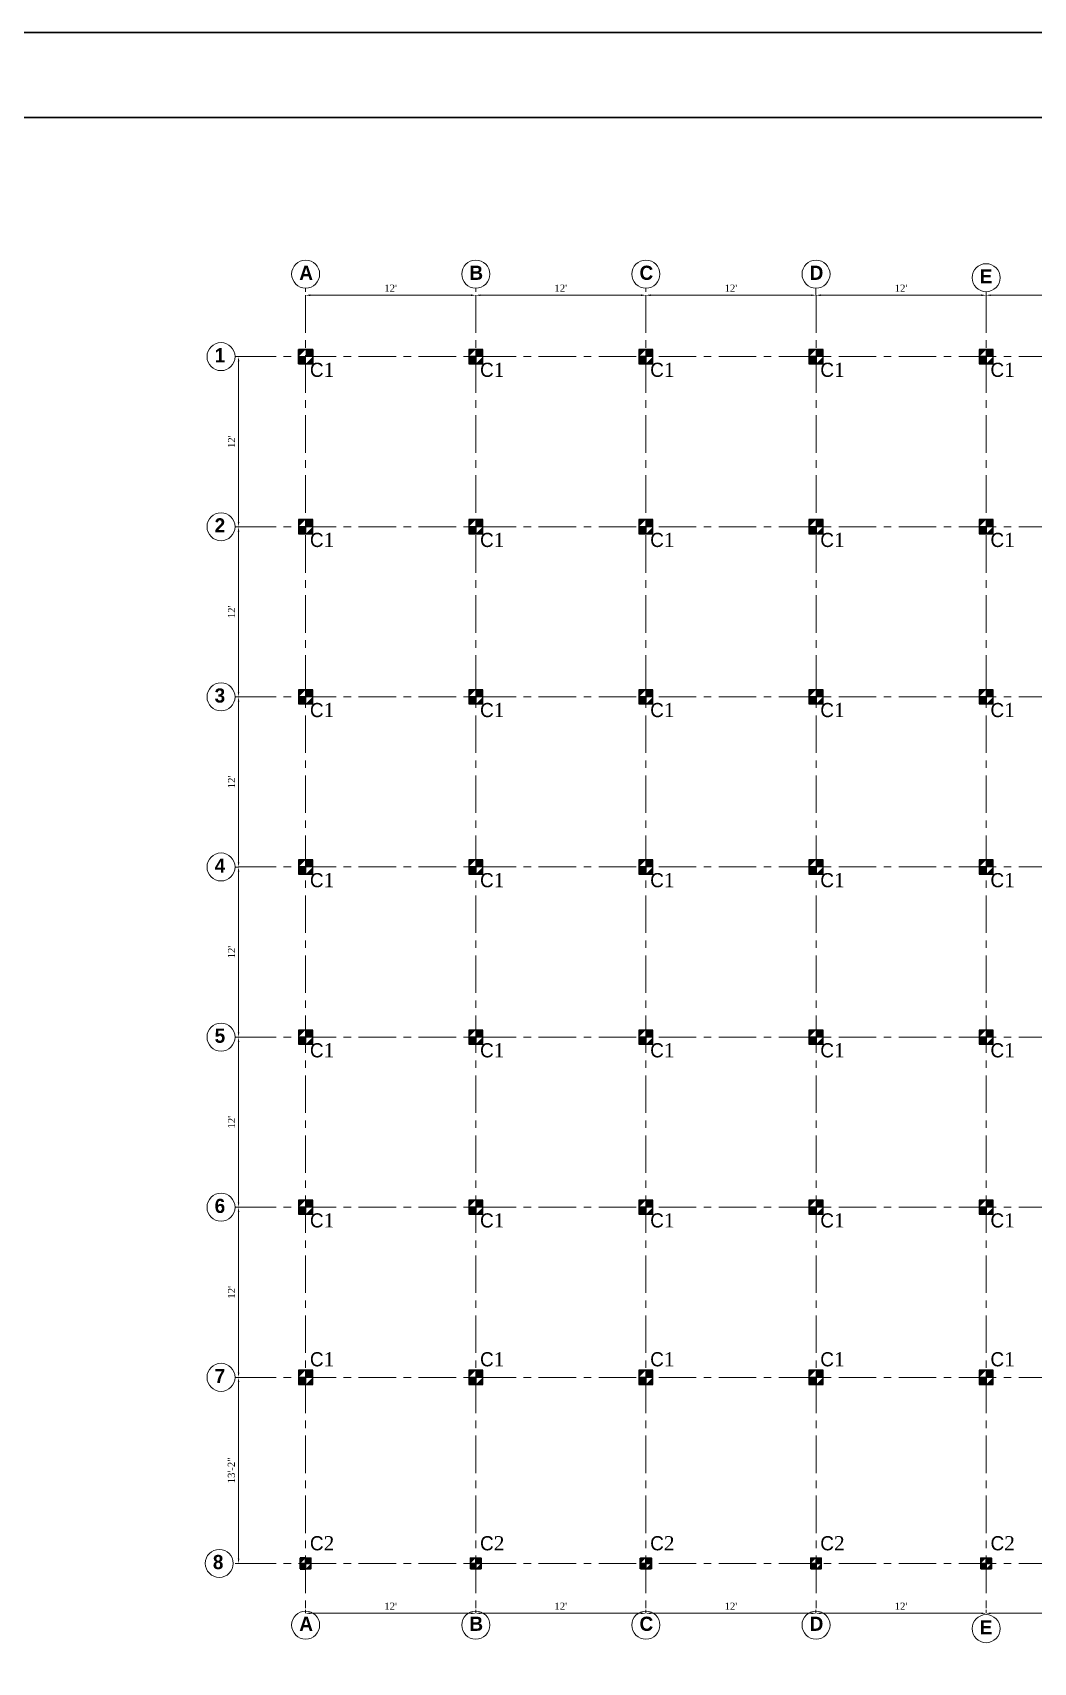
# Model space of a CAD drawing. Extents: x -2338379 to 930990, y -818978 to 106940.
# Drawn here: x 391201 to 392048, y -204346 to -202966 of the extents above; entities that cross this region are included whole.
import ezdxf

# ---------------------------------------------------------------- set-up
doc = ezdxf.new("R2010")
doc.units = 0
doc.header["$MEASUREMENT"] = 0
doc.header["$PDMODE"] = 34
doc.linetypes.add('CENTER', pattern=[50.8, 31.75, -6.35, 6.35, -6.35])
doc.layers.get('0').update_dxf_attribs({"linetype": 'CONTINUOUS', "lineweight": 30})
doc.layers.get('DEFPOINTS').update_dxf_attribs({"linetype": 'CONTINUOUS'})
for name, color, linetype, lineweight in [('Center', 11, 'CENTER', 15), ('DIM', 6, 'CONTINUOUS', 20), ('Door', 5, 'CONTINUOUS', 5), ('Outline', 4, 'CONTINUOUS', 9), ('TEXT', 7, 'CONTINUOUS', 30)]:
    doc.layers.add(name, color=color, linetype=linetype, lineweight=lineweight)
doc.layers.add('pillar12', color=7, linetype='CONTINUOUS')
doc.styles.get("Standard").update_dxf_attribs({"font": 'times.ttf', "height": 6})
doc.dimstyles.new('Standard$0', dxfattribs={"dimtxt": 6, "dimasz": 4, "dimexe": 3, "dimexo": 6, "dimgap": 3, "dimtad": 1, "dimdec": 1, "dimzin": 0, "dimdsep": 46, "dimlunit": 4, "dimtxsty": 'Standard', "dimcen": 0.09, "dimclrd": 6, "dimclre": 6, "dimclrt": 7, "dimadec": 0, "dimazin": 0, "dimtfac": 1, "dimtdec": 1, "dimtix": 1, "dimtofl": 0, "dimtmove": 1, "dimatfit": 3, "dimfxl": 1, "dimtolj": 1, "dimtzin": 0, "dimlwd": 18, "dimlwe": 18, "dimarcsym": 0})

# ---------------------------------------------------------------- blocks, each defined once
blk = doc.blocks.new('pill12')
h = blk.add_hatch(color=5)
h.paths.add_polyline_path([(-6, -6), (6, -6), (6, 6), (-6, 6)], flags=17)
edge = h.paths.add_edge_path(flags=17)
edge.add_line((6, 0), (-6, 0))
edge.add_line((0, 6), (0, -6))
for p, q in [((6, 0), (-6, 0)), ((0, 6), (0, -6))]:
    blk.add_line(p, q)
blk.add_lwpolyline([(-6, -6), (6, -6), (6, 6), (-6, 6)], close=True)
blk = doc.blocks.new('*D154')
at = {"layer": 'DEFPOINTS', "color": 0, "lineweight": 30, "transparency": 16777216}
for p in [(391431.9, -203188.3), (391575.9, -203188.3), (391575.9, -203188.3)]:
    blk.add_point(p, dxfattribs=at)
at = {"layer": 'DIM', "color": 6, "lineweight": 18, "transparency": 16777216}
for p, q in [((391431.9, -203182.3), (391431.9, -203185.3)), ((391575.9, -203182.3), (391575.9, -203185.3)), ((391435.9, -203188.3), (391571.9, -203188.3))]:
    blk.add_line(p, q, dxfattribs=at)
at = {"layer": 'DIM', "color": 6, "lineweight": 30, "transparency": 16777216}
for points in [[(391435.9, -203187.6), (391435.9, -203189), (391431.9, -203188.3)], [(391571.9, -203187.6), (391571.9, -203189), (391575.9, -203188.3)]]:
    blk.add_solid(points, dxfattribs=at)
at = {"layer": 'DIM', "color": 7, "transparency": 16777216, "insert": (391503.9, -203182.3), "char_height": 6, "attachment_point": 5}
blk.add_mtext("\\A1;12'", dxfattribs=at)
blk = doc.blocks.new('*D155')
at = {"layer": 'DEFPOINTS', "color": 0, "lineweight": 30, "transparency": 16777216}
for p in [(391575.9, -203188.3), (391719.9, -203188.3), (391719.9, -203188.3)]:
    blk.add_point(p, dxfattribs=at)
at = {"layer": 'DIM', "color": 6, "lineweight": 18, "transparency": 16777216}
for p, q in [((391575.9, -203182.3), (391575.9, -203185.3)), ((391719.9, -203182.3), (391719.9, -203185.3)), ((391579.9, -203188.3), (391715.9, -203188.3))]:
    blk.add_line(p, q, dxfattribs=at)
at = {"layer": 'DIM', "color": 6, "lineweight": 30, "transparency": 16777216}
for points in [[(391579.9, -203187.6), (391579.9, -203189), (391575.9, -203188.3)], [(391715.9, -203187.6), (391715.9, -203189), (391719.9, -203188.3)]]:
    blk.add_solid(points, dxfattribs=at)
at = {"layer": 'DIM', "color": 7, "transparency": 16777216, "insert": (391647.9, -203182.3), "char_height": 6, "attachment_point": 5}
blk.add_mtext("\\A1;12'", dxfattribs=at)
blk = doc.blocks.new('*D156')
at = {"layer": 'DEFPOINTS', "color": 0, "lineweight": 30, "transparency": 16777216}
for p in [(391719.9, -203188.3), (391863.9, -203188.3), (391863.9, -203188.3)]:
    blk.add_point(p, dxfattribs=at)
at = {"layer": 'DIM', "color": 6, "lineweight": 18, "transparency": 16777216}
for p, q in [((391719.9, -203182.3), (391719.9, -203185.3)), ((391863.9, -203182.3), (391863.9, -203185.3)), ((391723.9, -203188.3), (391859.9, -203188.3))]:
    blk.add_line(p, q, dxfattribs=at)
at = {"layer": 'DIM', "color": 6, "lineweight": 30, "transparency": 16777216}
for points in [[(391723.9, -203187.6), (391723.9, -203189), (391719.9, -203188.3)], [(391859.9, -203187.6), (391859.9, -203189), (391863.9, -203188.3)]]:
    blk.add_solid(points, dxfattribs=at)
at = {"layer": 'DIM', "color": 7, "transparency": 16777216, "insert": (391791.9, -203182.3), "char_height": 6, "attachment_point": 5}
blk.add_mtext("\\A1;12'", dxfattribs=at)
blk = doc.blocks.new('*D157')
at = {"color": 6, "lineweight": 18, "transparency": 16777216}
for p, q in [((391863.9, -203188.3), (391863.9, -203185.3)), ((391867.9, -203188.3), (392003.9, -203188.3)), ((392007.9, -203188.3), (392007.9, -203185.3))]:
    blk.add_line(p, q, dxfattribs=at)
at = {"color": 6, "lineweight": 30, "transparency": 16777216}
for points in [[(391867.9, -203187.6), (391867.9, -203189), (391863.9, -203188.3)], [(392003.9, -203187.6), (392003.9, -203189), (392007.9, -203188.3)]]:
    blk.add_solid(points, dxfattribs=at)
at = {"layer": 'DEFPOINTS', "color": 0, "lineweight": 30, "transparency": 16777216}
for p in [(391863.9, -203188.3), (392007.9, -203188.3), (392007.9, -203188.3)]:
    blk.add_point(p, dxfattribs=at)
at = {"color": 7, "lineweight": 30, "transparency": 16777216, "insert": (391935.9, -203182.3), "char_height": 6, "attachment_point": 5}
blk.add_mtext("\\A1;12'", dxfattribs=at)
blk = doc.blocks.new('*D158')
at = {"color": 6, "lineweight": 18, "transparency": 16777216}
for p, q in [((392007.9, -203188.3), (392007.9, -203185.3)), ((392011.9, -203188.3), (392147.9, -203188.3)), ((392151.9, -203188.3), (392151.9, -203185.3))]:
    blk.add_line(p, q, dxfattribs=at)
at = {"color": 6, "lineweight": 30, "transparency": 16777216}
for points in [[(392011.9, -203187.6), (392011.9, -203189), (392007.9, -203188.3)], [(392147.9, -203187.6), (392147.9, -203189), (392151.9, -203188.3)]]:
    blk.add_solid(points, dxfattribs=at)
at = {"layer": 'DEFPOINTS', "color": 0, "lineweight": 30, "transparency": 16777216}
for p in [(392007.9, -203188.3), (392151.9, -203188.3), (392151.9, -203188.3)]:
    blk.add_point(p, dxfattribs=at)
at = {"color": 7, "lineweight": 30, "transparency": 16777216, "insert": (392079.9, -203182.3), "char_height": 6, "attachment_point": 5}
blk.add_mtext("\\A1;12'", dxfattribs=at)
blk = doc.blocks.new('*D163')
at = {"color": 6, "lineweight": 18, "transparency": 16777216}
for p, q in [((391375.2, -203240.3), (391372.2, -203240.3)), ((391375.2, -203244.3), (391375.2, -203380.3)), ((391375.2, -203384.3), (391372.2, -203384.3))]:
    blk.add_line(p, q, dxfattribs=at)
at = {"color": 6, "lineweight": 30, "transparency": 16777216}
for points in [[(391374.5, -203244.3), (391375.8, -203244.3), (391375.2, -203240.3)], [(391374.5, -203380.3), (391375.8, -203380.3), (391375.2, -203384.3)]]:
    blk.add_solid(points, dxfattribs=at)
at = {"layer": 'DEFPOINTS', "color": 0, "lineweight": 30, "transparency": 16777216}
for p in [(391375.2, -203240.3), (391375.2, -203384.3), (391375.2, -203384.3)]:
    blk.add_point(p, dxfattribs=at)
at = {"color": 7, "lineweight": 30, "transparency": 16777216, "insert": (391369.2, -203312.3), "char_height": 6, "attachment_point": 5, "rotation": 90}
blk.add_mtext("\\A1;12'", dxfattribs=at)
blk = doc.blocks.new('*D164')
at = {"color": 6, "lineweight": 18, "transparency": 16777216}
for p, q in [((391375.2, -203384.3), (391372.2, -203384.3)), ((391375.2, -203388.3), (391375.2, -203524.3)), ((391375.2, -203528.3), (391372.2, -203528.3))]:
    blk.add_line(p, q, dxfattribs=at)
at = {"color": 6, "lineweight": 30, "transparency": 16777216}
for points in [[(391374.5, -203388.3), (391375.8, -203388.3), (391375.2, -203384.3)], [(391374.5, -203524.3), (391375.8, -203524.3), (391375.2, -203528.3)]]:
    blk.add_solid(points, dxfattribs=at)
at = {"layer": 'DEFPOINTS', "color": 0, "lineweight": 30, "transparency": 16777216}
for p in [(391375.2, -203384.3), (391375.2, -203528.3), (391375.2, -203528.3)]:
    blk.add_point(p, dxfattribs=at)
at = {"color": 7, "lineweight": 30, "transparency": 16777216, "insert": (391369.2, -203456.3), "char_height": 6, "attachment_point": 5, "rotation": 90}
blk.add_mtext("\\A1;12'", dxfattribs=at)
blk = doc.blocks.new('*D165')
at = {"color": 6, "lineweight": 18, "transparency": 16777216}
for p, q in [((391375.2, -203528.3), (391372.2, -203528.3)), ((391375.2, -203532.3), (391375.2, -203668.3)), ((391375.2, -203672.3), (391372.2, -203672.3))]:
    blk.add_line(p, q, dxfattribs=at)
at = {"color": 6, "lineweight": 30, "transparency": 16777216}
for points in [[(391374.5, -203532.3), (391375.8, -203532.3), (391375.2, -203528.3)], [(391374.5, -203668.3), (391375.8, -203668.3), (391375.2, -203672.3)]]:
    blk.add_solid(points, dxfattribs=at)
at = {"layer": 'DEFPOINTS', "color": 0, "lineweight": 30, "transparency": 16777216}
for p in [(391375.2, -203528.3), (391375.2, -203672.3), (391375.2, -203672.3)]:
    blk.add_point(p, dxfattribs=at)
at = {"color": 7, "lineweight": 30, "transparency": 16777216, "insert": (391369.2, -203600.3), "char_height": 6, "attachment_point": 5, "rotation": 90}
blk.add_mtext("\\A1;12'", dxfattribs=at)
blk = doc.blocks.new('*D166')
at = {"color": 6, "lineweight": 18, "transparency": 16777216}
for p, q in [((391375.2, -203672.3), (391372.2, -203672.3)), ((391375.2, -203676.3), (391375.2, -203812.3)), ((391375.2, -203816.3), (391372.2, -203816.3))]:
    blk.add_line(p, q, dxfattribs=at)
at = {"color": 6, "lineweight": 30, "transparency": 16777216}
for points in [[(391374.5, -203676.3), (391375.8, -203676.3), (391375.2, -203672.3)], [(391374.5, -203812.3), (391375.8, -203812.3), (391375.2, -203816.3)]]:
    blk.add_solid(points, dxfattribs=at)
at = {"layer": 'DEFPOINTS', "color": 0, "lineweight": 30, "transparency": 16777216}
for p in [(391375.2, -203672.3), (391375.2, -203816.3), (391375.2, -203816.3)]:
    blk.add_point(p, dxfattribs=at)
at = {"color": 7, "lineweight": 30, "transparency": 16777216, "insert": (391369.2, -203744.3), "char_height": 6, "attachment_point": 5, "rotation": 90}
blk.add_mtext("\\A1;12'", dxfattribs=at)
blk = doc.blocks.new('*D167')
at = {"color": 6, "lineweight": 18, "transparency": 16777216}
for p, q in [((391375.2, -203816.3), (391372.2, -203816.3)), ((391375.2, -203820.3), (391375.2, -203956.3)), ((391375.2, -203960.3), (391372.2, -203960.3))]:
    blk.add_line(p, q, dxfattribs=at)
at = {"color": 6, "lineweight": 30, "transparency": 16777216}
for points in [[(391374.5, -203820.3), (391375.8, -203820.3), (391375.2, -203816.3)], [(391374.5, -203956.3), (391375.8, -203956.3), (391375.2, -203960.3)]]:
    blk.add_solid(points, dxfattribs=at)
at = {"layer": 'DEFPOINTS', "color": 0, "lineweight": 30, "transparency": 16777216}
for p in [(391375.2, -203816.3), (391375.2, -203960.3), (391375.2, -203960.3)]:
    blk.add_point(p, dxfattribs=at)
at = {"color": 7, "lineweight": 30, "transparency": 16777216, "insert": (391369.2, -203888.3), "char_height": 6, "attachment_point": 5, "rotation": 90}
blk.add_mtext("\\A1;12'", dxfattribs=at)
blk = doc.blocks.new('*D168')
at = {"color": 6, "lineweight": 18, "transparency": 16777216}
for p, q in [((391375.2, -203960.3), (391372.2, -203960.3)), ((391375.2, -203964.3), (391375.2, -204100.3)), ((391375.2, -204104.3), (391372.2, -204104.3))]:
    blk.add_line(p, q, dxfattribs=at)
at = {"color": 6, "lineweight": 30, "transparency": 16777216}
for points in [[(391374.5, -203964.3), (391375.8, -203964.3), (391375.2, -203960.3)], [(391374.5, -204100.3), (391375.8, -204100.3), (391375.2, -204104.3)]]:
    blk.add_solid(points, dxfattribs=at)
at = {"layer": 'DEFPOINTS', "color": 0, "lineweight": 30, "transparency": 16777216}
for p in [(391375.2, -203960.3), (391375.2, -204104.3), (391375.2, -204104.3)]:
    blk.add_point(p, dxfattribs=at)
at = {"color": 7, "lineweight": 30, "transparency": 16777216, "insert": (391369.2, -204032.3), "char_height": 6, "attachment_point": 5, "rotation": 90}
blk.add_mtext("\\A1;12'", dxfattribs=at)
blk = doc.blocks.new('*D169')
at = {"color": 6, "lineweight": 18, "transparency": 16777216}
for p, q in [((391431.9, -204304), (391431.9, -204301)), ((391435.9, -204304), (391571.9, -204304)), ((391575.9, -204304), (391575.9, -204301))]:
    blk.add_line(p, q, dxfattribs=at)
at = {"color": 6, "lineweight": 30, "transparency": 16777216}
for points in [[(391435.9, -204303.3), (391435.9, -204304.7), (391431.9, -204304)], [(391571.9, -204303.3), (391571.9, -204304.7), (391575.9, -204304)]]:
    blk.add_solid(points, dxfattribs=at)
at = {"layer": 'DEFPOINTS', "color": 0, "lineweight": 30, "transparency": 16777216}
for p in [(391431.9, -204304), (391575.9, -204304), (391575.9, -204304)]:
    blk.add_point(p, dxfattribs=at)
at = {"color": 7, "lineweight": 30, "transparency": 16777216, "insert": (391503.9, -204298), "char_height": 6, "attachment_point": 5}
blk.add_mtext("\\A1;12'", dxfattribs=at)
blk = doc.blocks.new('*D170')
at = {"color": 6, "lineweight": 18, "transparency": 16777216}
for p, q in [((391575.9, -204304), (391575.9, -204301)), ((391579.9, -204304), (391715.9, -204304)), ((391719.9, -204304), (391719.9, -204301))]:
    blk.add_line(p, q, dxfattribs=at)
at = {"color": 6, "lineweight": 30, "transparency": 16777216}
for points in [[(391579.9, -204303.3), (391579.9, -204304.7), (391575.9, -204304)], [(391715.9, -204303.3), (391715.9, -204304.7), (391719.9, -204304)]]:
    blk.add_solid(points, dxfattribs=at)
at = {"layer": 'DEFPOINTS', "color": 0, "lineweight": 30, "transparency": 16777216}
for p in [(391575.9, -204304), (391719.9, -204304), (391719.9, -204304)]:
    blk.add_point(p, dxfattribs=at)
at = {"color": 7, "lineweight": 30, "transparency": 16777216, "insert": (391647.9, -204298), "char_height": 6, "attachment_point": 5}
blk.add_mtext("\\A1;12'", dxfattribs=at)
blk = doc.blocks.new('*D171')
at = {"color": 6, "lineweight": 18, "transparency": 16777216}
for p, q in [((391719.9, -204304), (391719.9, -204301)), ((391723.9, -204304), (391859.9, -204304)), ((391863.9, -204304), (391863.9, -204301))]:
    blk.add_line(p, q, dxfattribs=at)
at = {"color": 6, "lineweight": 30, "transparency": 16777216}
for points in [[(391723.9, -204303.3), (391723.9, -204304.7), (391719.9, -204304)], [(391859.9, -204303.3), (391859.9, -204304.7), (391863.9, -204304)]]:
    blk.add_solid(points, dxfattribs=at)
at = {"layer": 'DEFPOINTS', "color": 0, "lineweight": 30, "transparency": 16777216}
for p in [(391719.9, -204304), (391863.9, -204304), (391863.9, -204304)]:
    blk.add_point(p, dxfattribs=at)
at = {"color": 7, "lineweight": 30, "transparency": 16777216, "insert": (391791.9, -204298), "char_height": 6, "attachment_point": 5}
blk.add_mtext("\\A1;12'", dxfattribs=at)
blk = doc.blocks.new('*D172')
at = {"color": 6, "lineweight": 18, "transparency": 16777216}
for p, q in [((391863.9, -204304), (391863.9, -204301)), ((391867.9, -204304), (392003.9, -204304)), ((392007.9, -204304), (392007.9, -204301))]:
    blk.add_line(p, q, dxfattribs=at)
at = {"color": 6, "lineweight": 30, "transparency": 16777216}
for points in [[(391867.9, -204303.3), (391867.9, -204304.7), (391863.9, -204304)], [(392003.9, -204303.3), (392003.9, -204304.7), (392007.9, -204304)]]:
    blk.add_solid(points, dxfattribs=at)
at = {"layer": 'DEFPOINTS', "color": 0, "lineweight": 30, "transparency": 16777216}
for p in [(391863.9, -204304), (392007.9, -204304), (392007.9, -204304)]:
    blk.add_point(p, dxfattribs=at)
at = {"color": 7, "lineweight": 30, "transparency": 16777216, "insert": (391935.9, -204298), "char_height": 6, "attachment_point": 5}
blk.add_mtext("\\A1;12'", dxfattribs=at)
blk = doc.blocks.new('*D173')
at = {"color": 6, "lineweight": 18, "transparency": 16777216}
for p, q in [((392007.9, -204304), (392007.9, -204301)), ((392011.9, -204304), (392147.9, -204304)), ((392151.9, -204304), (392151.9, -204301))]:
    blk.add_line(p, q, dxfattribs=at)
at = {"color": 6, "lineweight": 30, "transparency": 16777216}
for points in [[(392011.9, -204303.3), (392011.9, -204304.7), (392007.9, -204304)], [(392147.9, -204303.3), (392147.9, -204304.7), (392151.9, -204304)]]:
    blk.add_solid(points, dxfattribs=at)
at = {"layer": 'DEFPOINTS', "color": 0, "lineweight": 30, "transparency": 16777216}
for p in [(392007.9, -204304), (392151.9, -204304), (392151.9, -204304)]:
    blk.add_point(p, dxfattribs=at)
at = {"color": 7, "lineweight": 30, "transparency": 16777216, "insert": (392079.9, -204298), "char_height": 6, "attachment_point": 5}
blk.add_mtext("\\A1;12'", dxfattribs=at)
blk = doc.blocks.new('pill9')
h = blk.add_hatch(color=3)
h.paths.add_polyline_path([(-4.5, -4.5), (4.5, -4.5), (4.5, 4.5), (-4.5, 4.5)], flags=16)
edge = h.paths.add_edge_path()
edge.add_line((4.5, 0), (-4.5, 0))
edge.add_line((0, 4.5), (0, -4.5))
for p, q in [((4.5, 0), (-4.5, 0)), ((0, 4.5), (0, -4.5))]:
    blk.add_line(p, q)
blk.add_lwpolyline([(-4.5, -4.5), (4.5, -4.5), (4.5, 4.5), (-4.5, 4.5)], close=True)
blk = doc.blocks.new('*D184')
at = {"color": 6, "lineweight": 18, "transparency": 16777216}
for p, q in [((391375.2, -204104.3), (391372.2, -204104.3)), ((391375.2, -204108.3), (391375.2, -204257.8)), ((391375.2, -204261.8), (391372.2, -204261.8))]:
    blk.add_line(p, q, dxfattribs=at)
at = {"color": 6, "lineweight": 30, "transparency": 16777216}
for points in [[(391374.5, -204108.3), (391375.8, -204108.3), (391375.2, -204104.3)], [(391374.5, -204257.8), (391375.8, -204257.8), (391375.2, -204261.8)]]:
    blk.add_solid(points, dxfattribs=at)
at = {"layer": 'DEFPOINTS', "color": 0, "lineweight": 30, "transparency": 16777216}
for p in [(391375.2, -204104.3), (391375.2, -204261.8), (391375.2, -204261.8)]:
    blk.add_point(p, dxfattribs=at)
at = {"color": 7, "lineweight": 30, "transparency": 16777216, "insert": (391369.1, -204183), "char_height": 6, "attachment_point": 5, "rotation": 90}
blk.add_mtext('\\A1;13\'-2"', dxfattribs=at)

msp = doc.modelspace()

# ---------------------------------------------------------------- hatches: boundary and pattern name
h = msp.add_hatch(color=5)
h.paths.add_polyline_path([(391425.95, -203246.27), (391437.95, -203246.27), (391437.95, -203234.27), (391425.95, -203234.27)], flags=16)
edge = h.paths.add_edge_path()
edge.add_line((391437.95, -203240.27), (391425.95, -203240.27))
edge.add_line((391431.95, -203234.27), (391431.95, -203246.27))

# ---------------------------------------------------------------- linework, layer by layer
at = {"lineweight": 40}
for p, q in [((391427.45, -204257.27), (391431.95, -204257.27)), ((391715.45, -204266.27), (391715.45, -204257.27)), ((391724.45, -204266.27), (391724.45, -204257.27)), ((391427.45, -204266.27), (391431.95, -204266.27))]:
    msp.add_line(p, q, dxfattribs=at)
at = {"color": 3}
for points in [[(394083.22, -205212.39), (394083.22, -202965.99), (390905.62, -202965.99), (390905.62, -205212.39)], [(394011.22, -205140.39), (394011.22, -203037.99), (390977.62, -203037.99), (390977.62, -205140.39)]]:
    msp.add_lwpolyline(points, close=True, dxfattribs=at)
msp.add_lwpolyline([(391425.95, -203246.27), (391437.95, -203246.27), (391437.95, -203234.27), (391425.95, -203234.27)], close=True)
at = {"layer": 'Center'}
for p, q in [((391431.95, -203188.31), (391431.95, -204303.99)), ((391575.95, -203188.31), (391575.95, -204303.99)), ((391719.95, -203188.31), (391719.95, -204303.99)), ((391863.95, -203188.31), (391863.95, -204303.99)), ((392007.95, -203188.31), (392007.95, -204303.99)), ((391375.18, -203240.27), (392810.34, -203240.27)), ((391375.18, -203384.27), (392810.34, -203384.27)), ((391375.18, -203528.27), (392810.34, -203528.27)), ((391375.18, -203672.27), (392810.34, -203672.27)), ((391375.18, -203816.27), (392810.34, -203816.27)), ((391375.18, -203960.27), (392810.34, -203960.27)), ((391375.18, -204104.27), (392810.34, -204104.27)), ((391375.18, -204261.77), (392810.34, -204261.77))]:
    msp.add_line(p, q, dxfattribs=at)
at = {"layer": 'Door', "lineweight": 40}
msp.add_line((391724.37, -204266.27), (391724.37, -204257.27), dxfattribs=at)
at = {"layer": 'Outline'}
for centre in [(391431.95, -203170.45), (391575.95, -203170.45), (391719.95, -203170.45), (391863.95, -203170.45), (392007.95, -203173.45), (391360.32, -203240.27), (391360.32, -203384.27), (391360.32, -203528.27), (391360.32, -203672.27), (391360.32, -203816.27), (391360.32, -203960.27), (391360.32, -204104.27), (391358.82, -204261.77), (391431.95, -204314), (391575.95, -204314), (391719.95, -204314), (391863.95, -204314), (392007.95, -204317)]:
    msp.add_circle(centre, 11.86, dxfattribs=at)

# ---------------------------------------------------------------- block references
at = {"lineweight": 40}
for p in [(391431.95, -204261.77), (391575.95, -204261.77), (391719.95, -204261.77), (391863.95, -204261.77), (392007.95, -204261.77)]:
    msp.add_blockref('pill9', p, dxfattribs=at)
at = {"layer": 'pillar12'}
for p in [(391575.95, -203240.27), (391719.95, -203240.27), (391863.95, -203240.27), (392007.95, -203240.27), (391431.95, -203384.27), (391575.95, -203384.27), (391719.95, -203384.27), (391863.95, -203384.27), (392007.95, -203384.27), (391431.95, -203528.27), (391575.95, -203528.27), (391719.95, -203528.27), (391863.95, -203528.27), (392007.95, -203528.27), (391431.95, -203672.27), (391575.95, -203672.27), (391719.95, -203672.27), (391863.95, -203672.27), (392007.95, -203672.27), (391431.95, -203816.27), (391575.95, -203816.27), (391719.95, -203816.27), (391863.95, -203816.27), (392007.95, -203816.27), (391431.95, -203960.27), (391575.95, -203960.27), (391719.95, -203960.27), (391863.95, -203960.27), (392007.95, -203960.27), (391431.95, -204104.27), (391575.95, -204104.27), (391719.95, -204104.27), (391863.95, -204104.27), (392007.95, -204104.27)]:
    msp.add_blockref('pill12', p, dxfattribs=at)

# ---------------------------------------------------------------- texts
at = {"layer": 'TEXT', "char_height": 12, "attachment_point": 1}
for s, insert, width in [('{\\fCentury Gothic|b1|i0|c0|p34;A}', (391426.55, -203163.29), 451.5), ('{\\fCentury Gothic|b1|i0|c0|p34;B}', (391570.55, -203163.29), 451.5), ('{\\fCentury Gothic|b1|i0|c0|p34;C}', (391714.55, -203163.29), 451.5), ('{\\fCentury Gothic|b1|i0|c0|p34;D}', (391858.55, -203163.29), 451.5), ('{\\fCentury Gothic|b1|i0|c0|p34;E}', (392002.55, -203166.29), 451.5), ('{\\fCentury Gothic|b1|i0|c0|p34;1}', (391354.92, -203233.11), 451.5), ('{\\fCentury Gothic|b0|i0|c0|p34;C}1', (391435.57, -203245.42), 22.0563), ('{\\fCentury Gothic|b0|i0|c0|p34;C}1', (391579.57, -203245.42), 22.0563), ('{\\fCentury Gothic|b0|i0|c0|p34;C}1', (391723.57, -203245.42), 22.0563), ('{\\fCentury Gothic|b0|i0|c0|p34;C}1', (391867.57, -203245.42), 22.0563), ('{\\fCentury Gothic|b0|i0|c0|p34;C}1', (392011.57, -203245.42), 22.0563), ('{\\fCentury Gothic|b1|i0|c0|p34;2}', (391354.92, -203377.11), 451.5), ('{\\fCentury Gothic|b0|i0|c0|p34;C}1', (391435.57, -203389.42), 22.0563), ('{\\fCentury Gothic|b0|i0|c0|p34;C}1', (391579.57, -203389.42), 22.0563), ('{\\fCentury Gothic|b0|i0|c0|p34;C}1', (391723.57, -203389.42), 22.0563), ('{\\fCentury Gothic|b0|i0|c0|p34;C}1', (391867.57, -203389.42), 22.0563), ('{\\fCentury Gothic|b0|i0|c0|p34;C}1', (392011.57, -203389.42), 22.0563), ('{\\fCentury Gothic|b1|i0|c0|p34;3}', (391354.92, -203521.11), 451.5), ('{\\fCentury Gothic|b0|i0|c0|p34;C}1', (391435.57, -203533.42), 22.0563), ('{\\fCentury Gothic|b0|i0|c0|p34;C}1', (391579.57, -203533.42), 22.0563), ('{\\fCentury Gothic|b0|i0|c0|p34;C}1', (391723.57, -203533.42), 22.0563), ('{\\fCentury Gothic|b0|i0|c0|p34;C}1', (391867.57, -203533.42), 22.0563), ('{\\fCentury Gothic|b0|i0|c0|p34;C}1', (392011.57, -203533.42), 22.0563), ('{\\fCentury Gothic|b1|i0|c0|p34;4}', (391354.92, -203665.11), 451.5), ('{\\fCentury Gothic|b0|i0|c0|p34;C}1', (391435.57, -203677.42), 22.0563), ('{\\fCentury Gothic|b0|i0|c0|p34;C}1', (391579.57, -203677.42), 22.0563), ('{\\fCentury Gothic|b0|i0|c0|p34;C}1', (391723.57, -203677.42), 22.0563), ('{\\fCentury Gothic|b0|i0|c0|p34;C}1', (391867.57, -203677.42), 22.0563), ('{\\fCentury Gothic|b0|i0|c0|p34;C}1', (392011.57, -203677.42), 22.0563), ('{\\fCentury Gothic|b1|i0|c0|p34;5}', (391354.92, -203809.11), 451.5), ('{\\fCentury Gothic|b0|i0|c0|p34;C}1', (391435.57, -203821.42), 22.0563), ('{\\fCentury Gothic|b0|i0|c0|p34;C}1', (391579.57, -203821.42), 22.0563), ('{\\fCentury Gothic|b0|i0|c0|p34;C}1', (391723.57, -203821.42), 22.0563), ('{\\fCentury Gothic|b0|i0|c0|p34;C}1', (391867.57, -203821.42), 22.0563), ('{\\fCentury Gothic|b0|i0|c0|p34;C}1', (392011.57, -203821.42), 22.0563), ('{\\fCentury Gothic|b1|i0|c0|p34;6}', (391354.92, -203953.11), 451.5), ('{\\fCentury Gothic|b0|i0|c0|p34;C}1', (391435.57, -203965.42), 22.0563), ('{\\fCentury Gothic|b0|i0|c0|p34;C}1', (391579.57, -203965.42), 22.0563), ('{\\fCentury Gothic|b0|i0|c0|p34;C}1', (391723.57, -203965.42), 22.0563), ('{\\fCentury Gothic|b0|i0|c0|p34;C}1', (391867.57, -203965.42), 22.0563), ('{\\fCentury Gothic|b0|i0|c0|p34;C}1', (392011.57, -203965.42), 22.0563), ('{\\fCentury Gothic|b0|i0|c0|p34;C}1', (391435.57, -204082.96), 22.0563), ('{\\fCentury Gothic|b0|i0|c0|p34;C}1', (391579.57, -204082.96), 22.0563), ('{\\fCentury Gothic|b0|i0|c0|p34;C}1', (391723.57, -204082.96), 22.0563), ('{\\fCentury Gothic|b0|i0|c0|p34;C}1', (391867.57, -204082.96), 22.0563), ('{\\fCentury Gothic|b0|i0|c0|p34;C}1', (392011.57, -204082.96), 22.0563), ('{\\fCentury Gothic|b1|i0|c0|p34;7}', (391354.92, -204097.11), 451.5), ('{\\fCentury Gothic|b0|i0|c0|p34;C}2', (391435.57, -204238.7), 22.0563), ('{\\fCentury Gothic|b0|i0|c0|p34;C}2', (391579.57, -204238.7), 22.0563), ('{\\fCentury Gothic|b0|i0|c0|p34;C}2', (391723.57, -204238.7), 22.0563), ('{\\fCentury Gothic|b0|i0|c0|p34;C}2', (391867.57, -204238.7), 22.0563), ('{\\fCentury Gothic|b0|i0|c0|p34;C}2', (392011.65, -204238.7), 22.0563), ('{\\fCentury Gothic|b1|i0|c0|p34;8}', (391353.42, -204254.61), 451.5), ('{\\fCentury Gothic|b1|i0|c0|p34;A}', (391426.55, -204306.85), 451.5), ('{\\fCentury Gothic|b1|i0|c0|p34;B}', (391570.55, -204306.85), 451.5), ('{\\fCentury Gothic|b1|i0|c0|p34;C}', (391714.55, -204306.85), 451.5), ('{\\fCentury Gothic|b1|i0|c0|p34;D}', (391858.55, -204306.85), 451.5), ('{\\fCentury Gothic|b1|i0|c0|p34;E}', (392002.55, -204309.85), 451.5)]:
    msp.add_mtext(s, dxfattribs=dict(at, insert=insert, width=width))

# ---------------------------------------------------------------- dimensions: what is measured, and where the dimension line sits
at = {"lineweight": 30}
for base, p1, p2, picture, middle in [((392007.95, -203188.31), (391863.95, -203188.31), (392007.95, -203188.31), '*D157', (391935.95, -203182.31)), ((392151.95, -203188.31), (392007.95, -203188.31), (392151.95, -203188.31), '*D158', (392079.95, -203182.31)), ((391575.95, -204303.99), (391431.95, -204303.99), (391575.95, -204303.99), '*D169', (391503.95, -204297.99)), ((391719.95, -204303.99), (391575.95, -204303.99), (391719.95, -204303.99), '*D170', (391647.95, -204297.99)), ((391863.95, -204303.99), (391719.95, -204303.99), (391863.95, -204303.99), '*D171', (391791.95, -204297.99)), ((392007.95, -204303.99), (391863.95, -204303.99), (392007.95, -204303.99), '*D172', (391935.95, -204297.99)), ((392151.95, -204303.99), (392007.95, -204303.99), (392151.95, -204303.99), '*D173', (392079.95, -204297.99))]:
    dim = msp.add_linear_dim(base=base, p1=p1, p2=p2, dimstyle='Standard$0', override={"dimdec": 0, "dimtdec": 0, "dimfxl": 6, "dimfxlon": 1, "dimarcsym": 1}, dxfattribs=at)
    dim.commit()
    dim.dimension.update_dxf_attribs({"geometry": picture, "text_midpoint": middle})
for base, p1, p2, picture, middle in [((391375.18, -203384.27), (391375.18, -203240.27), (391375.18, -203384.27), '*D163', (391369.18, -203312.27)), ((391375.18, -203528.27), (391375.18, -203384.27), (391375.18, -203528.27), '*D164', (391369.18, -203456.27)), ((391375.18, -203672.27), (391375.18, -203528.27), (391375.18, -203672.27), '*D165', (391369.18, -203600.27)), ((391375.18, -203816.27), (391375.18, -203672.27), (391375.18, -203816.27), '*D166', (391369.18, -203744.27)), ((391375.18, -203960.27), (391375.18, -203816.27), (391375.18, -203960.27), '*D167', (391369.18, -203888.27)), ((391375.18, -204104.27), (391375.18, -203960.27), (391375.18, -204104.27), '*D168', (391369.18, -204032.27)), ((391375.17762086, -204261.76711103), (391375.17762086, -204104.26711103), (391375.17762086, -204261.76711103), '*D184', (391369.12571026, -204183.01711103))]:
    dim = msp.add_linear_dim(base=base, p1=p1, p2=p2, angle=90, dimstyle='Standard$0', override={"dimdec": 0, "dimtdec": 0, "dimfxl": 6, "dimfxlon": 1, "dimarcsym": 1}, dxfattribs=at)
    dim.commit()
    dim.dimension.update_dxf_attribs({"geometry": picture, "text_midpoint": middle})
at = {"layer": 'DIM'}
for base, p1, p2, picture, middle in [((391575.95, -203188.31), (391431.95, -203188.31), (391575.95, -203188.31), '*D154', (391503.95, -203182.31)), ((391719.95, -203188.31), (391575.95, -203188.31), (391719.95, -203188.31), '*D155', (391647.95, -203182.31)), ((391863.95, -203188.31), (391719.95, -203188.31), (391863.95, -203188.31), '*D156', (391791.95, -203182.31))]:
    dim = msp.add_linear_dim(base=base, p1=p1, p2=p2, dimstyle='Standard$0', override={"dimtxt": 9, "dimdec": 0, "dimfxl": 2}, dxfattribs=at)
    dim.commit()
    dim.dimension.update_dxf_attribs({"geometry": picture, "text_midpoint": middle})

doc.saveas('drawing.dxf')
